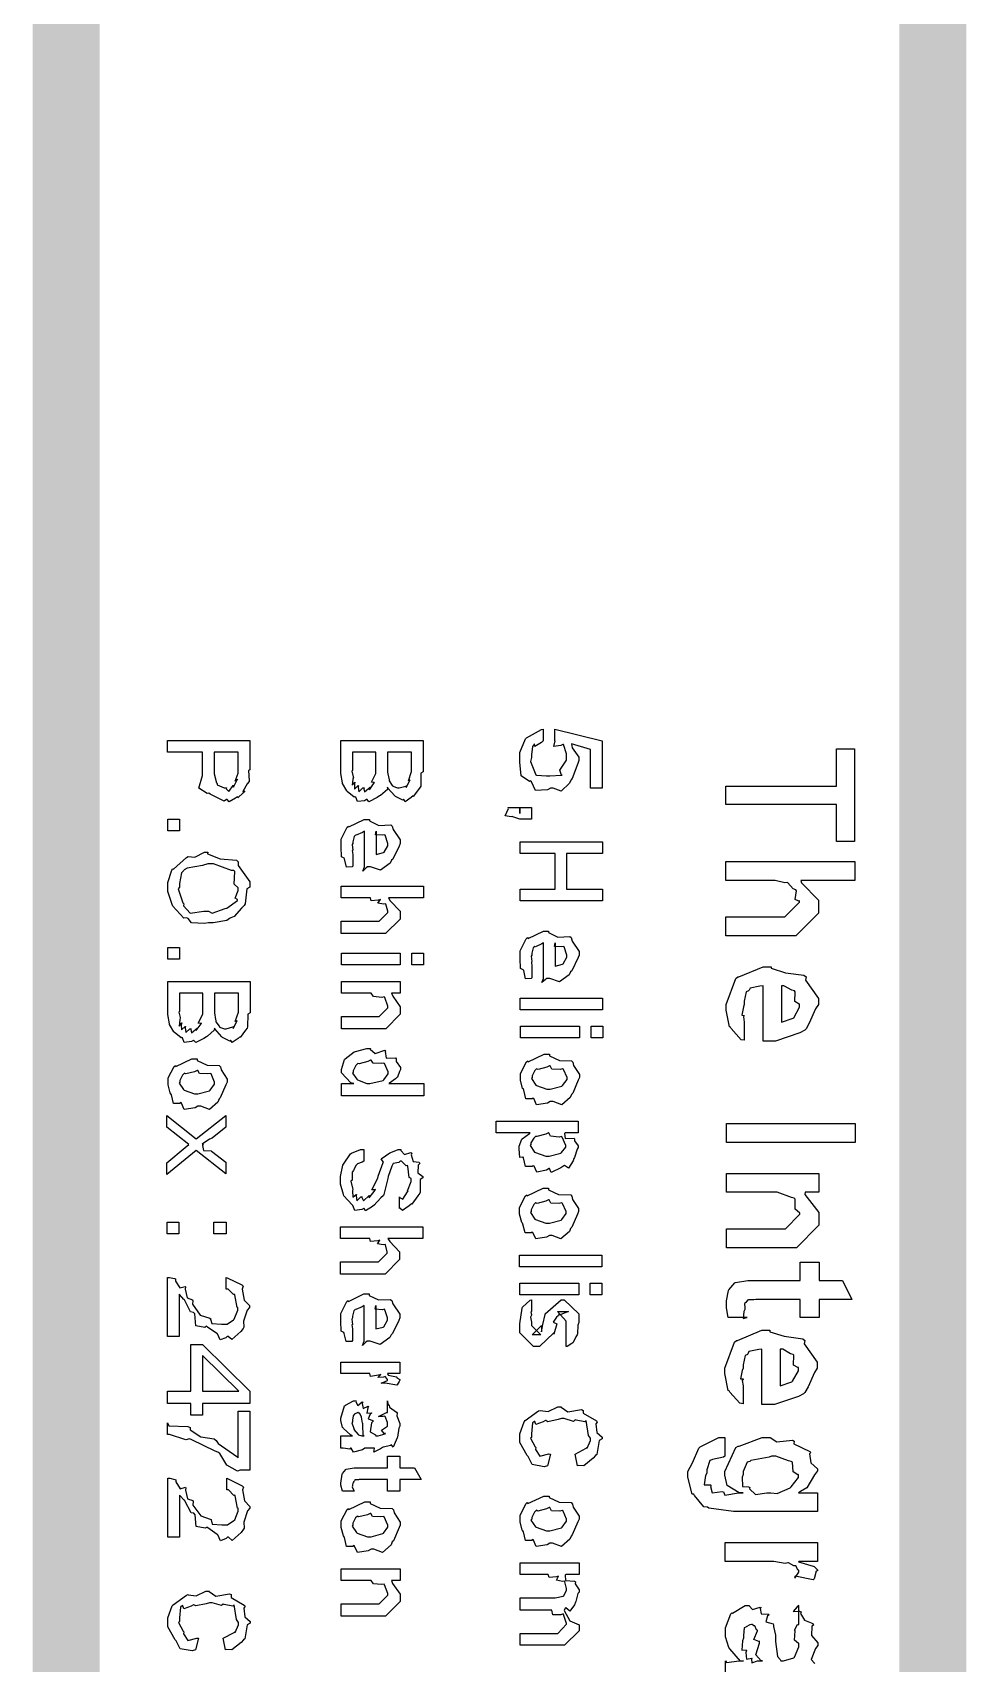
# Model space of a CAD drawing. Extents: x 0.1 to 11.6, y 0.3 to 16.3.
# Drawn here: x 1.585 to 1.8634, y 2.1317 to 2.6177 of the extents above; entities that cross this region are included whole.
import ezdxf

# ---------------------------------------------------------------- set-up
doc = ezdxf.new("R2010")
doc.units = 0
doc.layers.get('0').update_dxf_attribs({"linetype": 'CONTINUOUS'})

msp = doc.modelspace()

# ---------------------------------------------------------------- linework, layer by layer
at = {"color": 0, "const_width": 0.02}
for points in [[(1.595, 0.520019), (1.595, 4.17665)], [(1.85335, 0.501682), (1.85335, 4.17665)]]:
    msp.add_lwpolyline(points, dxfattribs=at)
at = {"color": 0}
for points in [[(1.62522, 2.40668), (1.64974, 2.40668), (1.64974, 2.398), (1.64931, 2.39779), (1.64953, 2.39475), (1.64953, 2.39453), (1.64899, 2.39383), (1.64762, 2.3915), (1.64822, 2.39171), (1.64822, 2.39171), (1.64774, 2.39117), (1.64615, 2.3896), (1.64606, 2.38997), (1.64606, 2.38997), (1.64551, 2.38949), (1.64356, 2.3884), (1.64296, 2.38911), (1.64279, 2.38911), (1.64214, 2.38867), (1.63792, 2.39074), (1.63758, 2.39106), (1.63699, 2.3909), (1.63454, 2.39253), (1.63564, 2.39632), (1.63564, 2.39757), (1.63564, 2.40321), (1.62522, 2.40321), (1.62522, 2.40668)], [(1.67692, 2.40668), (1.70144, 2.40668), (1.70144, 2.39735), (1.70074, 2.39697), (1.70068, 2.39312), (1.70057, 2.39279), (1.70003, 2.39214), (1.69846, 2.39003), (1.6984, 2.39019), (1.6984, 2.39019), (1.69786, 2.38971), (1.69607, 2.38846), (1.69569, 2.38911), (1.69558, 2.38911), (1.69536, 2.38894), (1.69319, 2.39003), (1.69299, 2.39019), (1.69299, 2.39019), (1.69092, 2.39253), (1.69081, 2.39279), (1.69075, 2.39214), (1.68869, 2.39035), (1.68842, 2.39019), (1.68767, 2.38971), (1.68522, 2.38846), (1.68468, 2.38911), (1.68451, 2.38911), (1.68392, 2.38878), (1.68181, 2.38851), (1.68132, 2.38986), (1.68104, 2.38997), (1.68088, 2.38986), (1.67876, 2.39156), (1.67865, 2.39171), (1.67865, 2.39171), (1.6774, 2.39387), (1.67736, 2.3941), (1.67736, 2.3941), (1.67692, 2.39686), (1.67692, 2.39779), (1.67692, 2.40668)], [(1.73719, 2.4101), (1.73719, 2.40662), (1.73671, 2.40614), (1.73475, 2.40494), (1.7346, 2.40576), (1.7346, 2.40576), (1.73406, 2.40494), (1.73372, 2.4025), (1.73372, 2.40164), (1.73346, 2.4005), (1.73497, 2.39649), (1.73525, 2.39643), (1.73525, 2.39643), (1.73817, 2.39621), (1.73915, 2.39621), (1.73915, 2.39621), (1.74263, 2.39643), (1.74283, 2.39643), (1.74268, 2.39643), (1.74219, 2.39789), (1.74414, 2.40088), (1.74414, 2.40186), (1.74414, 2.40278), (1.74322, 2.40549), (1.74306, 2.40554), (1.74246, 2.40522), (1.7404, 2.40489), (1.74072, 2.40662), (1.74067, 2.40662), (1.74067, 2.4101), (1.75478, 2.40662), (1.75478, 2.39253), (1.75131, 2.39253), (1.75131, 2.40403), (1.74567, 2.40576), (1.74588, 2.40457), (1.74783, 2.40175), (1.74783, 2.40076), (1.7475, 2.39985), (1.74582, 2.39535), (1.74544, 2.3949), (1.74507, 2.39399), (1.74251, 2.3916), (1.74013, 2.39253), (1.73936, 2.39253), (1.7385, 2.39199), (1.73492, 2.39182), (1.73372, 2.39436), (1.73329, 2.39469), (1.73307, 2.39453), (1.73063, 2.39621), (1.73025, 2.40028), (1.73025, 2.40164), (1.73025, 2.4031), (1.73188, 2.40717), (1.73221, 2.4075), (1.73221, 2.4075), (1.73665, 2.41004), (1.73719, 2.4101)], [(1.63911, 2.40321), (1.63911, 2.39779), (1.63911, 2.39681), (1.63981, 2.3941), (1.63997, 2.39387), (1.63997, 2.3935), (1.64208, 2.39258), (1.64279, 2.39258), (1.64274, 2.39236), (1.6435, 2.39156), (1.64481, 2.39333), (1.64496, 2.39344), (1.64492, 2.39333), (1.64492, 2.39285), (1.646, 2.39503), (1.64606, 2.39518), (1.64594, 2.39503), (1.64535, 2.39458), (1.64626, 2.39703), (1.64626, 2.39779), (1.64626, 2.40321), (1.63911, 2.40321)], [(1.68039, 2.40321), (1.68039, 2.39779), (1.68018, 2.39757), (1.68056, 2.39594), (1.68061, 2.39583), (1.68044, 2.39524), (1.68024, 2.39339), (1.68104, 2.39432), (1.68104, 2.39432), (1.68093, 2.39383), (1.68099, 2.39225), (1.68207, 2.39329), (1.68212, 2.39324), (1.68201, 2.39285), (1.68229, 2.39144), (1.68343, 2.39258), (1.68386, 2.39258), (1.68375, 2.39236), (1.68397, 2.39139), (1.68565, 2.39279), (1.68582, 2.39279), (1.68565, 2.39264), (1.68539, 2.39204), (1.68685, 2.3941), (1.6869, 2.39432), (1.68679, 2.39421), (1.68599, 2.39426), (1.68733, 2.39692), (1.68733, 2.39779), (1.68733, 2.40321), (1.68039, 2.40321)], [(1.69081, 2.40321), (1.69081, 2.398), (1.69081, 2.39731), (1.69114, 2.39535), (1.69125, 2.39518), (1.69125, 2.39469), (1.69217, 2.39333), (1.69233, 2.39324), (1.69233, 2.39307), (1.69379, 2.39258), (1.69428, 2.39258), (1.69428, 2.39258), (1.69629, 2.39312), (1.69646, 2.39324), (1.6964, 2.39312), (1.6964, 2.39268), (1.69749, 2.39481), (1.69754, 2.39497), (1.69749, 2.39492), (1.697, 2.39475), (1.69797, 2.39751), (1.69797, 2.39844), (1.69797, 2.40321), (1.69081, 2.40321)], [(1.79161, 2.39312), (1.8246, 2.39312), (1.8246, 2.40419), (1.83003, 2.40419), (1.83003, 2.37663), (1.8246, 2.37663), (1.8246, 2.38769), (1.79161, 2.38769), (1.79161, 2.39312)], [(1.73025, 2.38672), (1.73372, 2.38672), (1.73372, 2.38325), (1.73025, 2.38325), (1.73025, 2.38325), (1.72819, 2.384), (1.72808, 2.38411), (1.72765, 2.38394), (1.72586, 2.38428), (1.72683, 2.38644), (1.72678, 2.38672), (1.73025, 2.38672), (1.73025, 2.38639), (1.73025, 2.38569), (1.73025, 2.38542), (1.73025, 2.38531), (1.73025, 2.38499), (1.73025, 2.38499), (1.73025, 2.38672)], [(1.62528, 2.38325), (1.62875, 2.38325), (1.62875, 2.37978), (1.62528, 2.37978), (1.62528, 2.38325)], [(1.68044, 2.37278), (1.68044, 2.36931), (1.68024, 2.36903), (1.67854, 2.36897), (1.678, 2.37142), (1.67785, 2.37169), (1.67785, 2.37169), (1.67708, 2.37207), (1.67697, 2.37506), (1.67697, 2.37603), (1.67697, 2.37733), (1.67876, 2.38092), (1.67914, 2.38124), (1.67931, 2.38097), (1.68386, 2.38319), (1.68544, 2.38319), (1.68544, 2.38276), (1.68821, 2.3814), (1.69174, 2.38157), (1.69217, 2.38124), (1.69243, 2.38021), (1.69456, 2.37711), (1.69456, 2.37603), (1.69422, 2.37526), (1.69239, 2.37136), (1.69194, 2.37104), (1.69157, 2.37017), (1.68869, 2.36811), (1.68576, 2.36908), (1.68479, 2.36908), (1.68446, 2.36876), (1.68343, 2.36783), (1.68392, 2.36908), (1.68392, 2.36908), (1.68392, 2.37972), (1.68338, 2.37933), (1.68147, 2.37853), (1.68132, 2.37864), (1.68132, 2.37864), (1.68088, 2.37815), (1.68044, 2.37657), (1.68044, 2.37603), (1.68024, 2.37571), (1.68044, 2.37407), (1.68044, 2.37407), (1.68028, 2.37397), (1.68044, 2.37278), (1.68044, 2.37278)], [(1.68739, 2.37972), (1.68739, 2.37278), (1.68739, 2.37278), (1.68961, 2.37332), (1.68978, 2.37343), (1.68978, 2.37343), (1.69086, 2.37537), (1.69086, 2.37603), (1.69086, 2.37603), (1.6901, 2.37847), (1.69, 2.37864), (1.68935, 2.37847), (1.68722, 2.37864), (1.68739, 2.37972), (1.68739, 2.37972)], [(1.73031, 2.37651), (1.75483, 2.37651), (1.75483, 2.37304), (1.74419, 2.37304), (1.74419, 2.36242), (1.75483, 2.36242), (1.75483, 2.35894), (1.73031, 2.35894), (1.73031, 2.36242), (1.74072, 2.36242), (1.74072, 2.37304), (1.73031, 2.37304), (1.73031, 2.37651)], [(1.63721, 2.37343), (1.63715, 2.37299), (1.6409, 2.37147), (1.64578, 2.3711), (1.64632, 2.37061), (1.64626, 2.36946), (1.64979, 2.36464), (1.64979, 2.36301), (1.64888, 2.36253), (1.64833, 2.35801), (1.64806, 2.35758), (1.64729, 2.35676), (1.64507, 2.35428), (1.64404, 2.35385), (1.64372, 2.35368), (1.64285, 2.35308), (1.63878, 2.35238), (1.63743, 2.35238), (1.63618, 2.35221), (1.63237, 2.35238), (1.63135, 2.35368), (1.63092, 2.35389), (1.63004, 2.35379), (1.62679, 2.35736), (1.62657, 2.35781), (1.62657, 2.35781), (1.62528, 2.36171), (1.62528, 2.36301), (1.62528, 2.36436), (1.62651, 2.36806), (1.62679, 2.36843), (1.62696, 2.36837), (1.63086, 2.3719), (1.63135, 2.37213), (1.63135, 2.37213), (1.6334, 2.37196), (1.63624, 2.37343), (1.63721, 2.37343)], [(1.63721, 2.36996), (1.63569, 2.36951), (1.63108, 2.36865), (1.63021, 2.36822), (1.63004, 2.368), (1.62939, 2.36724), (1.62875, 2.3641), (1.62875, 2.36301), (1.62842, 2.36251), (1.62983, 2.35835), (1.63004, 2.35801), (1.62993, 2.35742), (1.632, 2.35531), (1.63607, 2.35585), (1.63743, 2.35585), (1.63743, 2.35585), (1.63851, 2.35525), (1.64236, 2.35661), (1.64285, 2.35672), (1.64285, 2.35672), (1.64606, 2.35906), (1.64611, 2.35932), (1.64606, 2.35932), (1.6454, 2.35969), (1.64632, 2.36203), (1.64632, 2.36279), (1.64632, 2.36279), (1.64507, 2.36393), (1.64524, 2.36768), (1.64501, 2.368), (1.64432, 2.36794), (1.63894, 2.36996), (1.63721, 2.36996)], [(1.79167, 2.37067), (1.83008, 2.37067), (1.83008, 2.36501), (1.81401, 2.36501), (1.81418, 2.36431), (1.81922, 2.35915), (1.81922, 2.35742), (1.81922, 2.35525), (1.8125, 2.34853), (1.8086, 2.34853), (1.79167, 2.34853), (1.79167, 2.35417), (1.80751, 2.35417), (1.80925, 2.35417), (1.81358, 2.35851), (1.81358, 2.35894), (1.81342, 2.35883), (1.81228, 2.35932), (1.81267, 2.36197), (1.8125, 2.36219), (1.81174, 2.36247), (1.81017, 2.36426), (1.8099, 2.36436), (1.80925, 2.36431), (1.80632, 2.36501), (1.80533, 2.36501), (1.79167, 2.36501), (1.79167, 2.37067)], [(1.67697, 2.36328), (1.7015, 2.36328), (1.7015, 2.35981), (1.69108, 2.35981), (1.69162, 2.35894), (1.69456, 2.35585), (1.69456, 2.35482), (1.69456, 2.35351), (1.69021, 2.34918), (1.68782, 2.34918), (1.67697, 2.34918), (1.67697, 2.35286), (1.68718, 2.35286), (1.68826, 2.35286), (1.69086, 2.35547), (1.69086, 2.3559), (1.69086, 2.3559), (1.69032, 2.35792), (1.69021, 2.35807), (1.68967, 2.35796), (1.68793, 2.35824), (1.68869, 2.35938), (1.68869, 2.35938), (1.68804, 2.35915), (1.68588, 2.35894), (1.68571, 2.35981), (1.68565, 2.35981), (1.67697, 2.35981), (1.67697, 2.36328)], [(1.73383, 2.33951), (1.73383, 2.33604), (1.73361, 2.33578), (1.73193, 2.33572), (1.73139, 2.33817), (1.73122, 2.33843), (1.73122, 2.33843), (1.73047, 2.33882), (1.73036, 2.34179), (1.73036, 2.34278), (1.73036, 2.34407), (1.73215, 2.34765), (1.73253, 2.34799), (1.73269, 2.34771), (1.73725, 2.34993), (1.73882, 2.34993), (1.73882, 2.3495), (1.7416, 2.34814), (1.74511, 2.34831), (1.74556, 2.34799), (1.74582, 2.34694), (1.74794, 2.34386), (1.74794, 2.34278), (1.74761, 2.34201), (1.74576, 2.33811), (1.74533, 2.33778), (1.74496, 2.33692), (1.74208, 2.33485), (1.73915, 2.33583), (1.73817, 2.33583), (1.73785, 2.3355), (1.73682, 2.33458), (1.73731, 2.33583), (1.73731, 2.33583), (1.73731, 2.34646), (1.73676, 2.34608), (1.73486, 2.34526), (1.73469, 2.34538), (1.73469, 2.34538), (1.73426, 2.34489), (1.73383, 2.34332), (1.73383, 2.34278), (1.73361, 2.34244), (1.73383, 2.34082), (1.73383, 2.34082), (1.73367, 2.34071), (1.73383, 2.33951), (1.73383, 2.33951)], [(1.62532, 2.34506), (1.62879, 2.34506), (1.62879, 2.34158), (1.62532, 2.34158), (1.62532, 2.34506)], [(1.67703, 2.34332), (1.69461, 2.34332), (1.69461, 2.33985), (1.67703, 2.33985), (1.67703, 2.34332)], [(1.69808, 2.34332), (1.70156, 2.34332), (1.70156, 2.33985), (1.69808, 2.33985), (1.69808, 2.34332)], [(1.74078, 2.34646), (1.74078, 2.33951), (1.74078, 2.33951), (1.743, 2.34006), (1.74317, 2.34017), (1.74317, 2.34017), (1.74425, 2.34212), (1.74425, 2.34278), (1.74425, 2.34278), (1.74349, 2.34521), (1.74338, 2.34538), (1.74274, 2.34522), (1.74061, 2.34538), (1.74078, 2.34646), (1.74078, 2.34646)], [(1.79715, 2.32281), (1.79715, 2.31739), (1.79622, 2.31754), (1.79324, 2.32086), (1.79303, 2.32129), (1.79269, 2.3214), (1.79172, 2.32639), (1.79172, 2.32801), (1.79172, 2.32801), (1.7946, 2.33578), (1.79519, 2.33626), (1.79551, 2.33632), (1.80274, 2.33931), (1.80518, 2.33931), (1.80518, 2.33886), (1.8094, 2.33751), (1.81494, 2.33681), (1.8156, 2.33626), (1.81538, 2.33529), (1.81928, 2.32986), (1.81928, 2.32801), (1.81842, 2.32676), (1.81651, 2.32249), (1.8156, 2.32081), (1.81515, 2.32042), (1.81369, 2.31961), (1.80647, 2.31717), (1.8041, 2.31717), (1.80376, 2.31717), (1.803, 2.31717), (1.80279, 2.31717), (1.80279, 2.33365), (1.80181, 2.33356), (1.79889, 2.33296), (1.79856, 2.33231), (1.79844, 2.33214), (1.79775, 2.33182), (1.79715, 2.329), (1.79715, 2.32801), (1.79688, 2.32731), (1.79644, 2.32488), (1.79715, 2.32482), (1.79715, 2.32476), (1.79693, 2.32439), (1.79715, 2.32281), (1.79715, 2.32281)], [(1.62532, 2.3349), (1.64985, 2.3349), (1.64985, 2.32557), (1.64914, 2.32519), (1.64908, 2.32135), (1.64899, 2.32101), (1.64843, 2.32036), (1.64686, 2.31825), (1.64681, 2.31842), (1.64681, 2.31842), (1.64626, 2.31793), (1.64447, 2.31668), (1.6441, 2.31733), (1.64399, 2.31733), (1.64378, 2.31717), (1.6416, 2.31825), (1.64139, 2.31842), (1.64139, 2.31842), (1.63932, 2.32075), (1.63921, 2.32101), (1.63917, 2.32036), (1.6371, 2.31858), (1.63683, 2.31842), (1.63607, 2.31793), (1.63363, 2.31668), (1.63308, 2.31733), (1.63292, 2.31733), (1.63232, 2.317), (1.63021, 2.31674), (1.62972, 2.31808), (1.62944, 2.31819), (1.62929, 2.31808), (1.62717, 2.31976), (1.62706, 2.31993), (1.62706, 2.31993), (1.62582, 2.3221), (1.62576, 2.32232), (1.62576, 2.32232), (1.62532, 2.32508), (1.62532, 2.32601), (1.62532, 2.3349)], [(1.67703, 2.3349), (1.69461, 2.3349), (1.69461, 2.33143), (1.692, 2.33143), (1.69233, 2.33057), (1.69461, 2.32732), (1.69461, 2.32622), (1.69461, 2.32514), (1.69026, 2.32081), (1.68744, 2.32081), (1.67703, 2.32081), (1.67703, 2.32449), (1.68679, 2.32449), (1.68832, 2.32449), (1.69092, 2.3271), (1.69092, 2.32753), (1.69092, 2.32753), (1.69, 2.33014), (1.68983, 2.33035), (1.68907, 2.33018), (1.68662, 2.33046), (1.68593, 2.33143), (1.68571, 2.33143), (1.67703, 2.33143), (1.67703, 2.3349)], [(1.80821, 2.33365), (1.80821, 2.32281), (1.80821, 2.32281), (1.81168, 2.32394), (1.8119, 2.32411), (1.8119, 2.32411), (1.81364, 2.32721), (1.81364, 2.32824), (1.81353, 2.32818), (1.81222, 2.32894), (1.81233, 2.33186), (1.81213, 2.33214), (1.81131, 2.33231), (1.80897, 2.33365), (1.80821, 2.33365)], [(1.62879, 2.33143), (1.62879, 2.32601), (1.62858, 2.32579), (1.62896, 2.32417), (1.62901, 2.32406), (1.62885, 2.32346), (1.62864, 2.32161), (1.62944, 2.32254), (1.62944, 2.32254), (1.62933, 2.32204), (1.62939, 2.32047), (1.63049, 2.3215), (1.63053, 2.32146), (1.63043, 2.32107), (1.63069, 2.31967), (1.63183, 2.32081), (1.63226, 2.32081), (1.63217, 2.32058), (1.63237, 2.31961), (1.63406, 2.32101), (1.63422, 2.32101), (1.63406, 2.32086), (1.63379, 2.32026), (1.63525, 2.32232), (1.63531, 2.32254), (1.63519, 2.32243), (1.63439, 2.32249), (1.63574, 2.32514), (1.63574, 2.32601), (1.63574, 2.33143), (1.62879, 2.33143)], [(1.63921, 2.33143), (1.63921, 2.32622), (1.63921, 2.32553), (1.63954, 2.32357), (1.63965, 2.3234), (1.63965, 2.32292), (1.64057, 2.32156), (1.64074, 2.32146), (1.64074, 2.32129), (1.64219, 2.32081), (1.64268, 2.32081), (1.64268, 2.32081), (1.64469, 2.32135), (1.64486, 2.32146), (1.64481, 2.32135), (1.64481, 2.3209), (1.64589, 2.32303), (1.64594, 2.32319), (1.64589, 2.32314), (1.6454, 2.32297), (1.64638, 2.32574), (1.64638, 2.32665), (1.64638, 2.33143), (1.63921, 2.33143)], [(1.73036, 2.32997), (1.75489, 2.32997), (1.75489, 2.3265), (1.73036, 2.3265), (1.73036, 2.32997)], [(1.73042, 2.32161), (1.74799, 2.32161), (1.74799, 2.31814), (1.73042, 2.31814), (1.73042, 2.32161)], [(1.75146, 2.32161), (1.75493, 2.32161), (1.75493, 2.31814), (1.75146, 2.31814), (1.75146, 2.32161)], [(1.67708, 2.30453), (1.68078, 2.30453), (1.67985, 2.30474), (1.67708, 2.30767), (1.67708, 2.30865), (1.67708, 2.30865), (1.67796, 2.31168), (1.67817, 2.3119), (1.67817, 2.3119), (1.68088, 2.31396), (1.68121, 2.31407), (1.68121, 2.31407), (1.68463, 2.31494), (1.68576, 2.31494), (1.68565, 2.31472), (1.68707, 2.31347), (1.69, 2.3144), (1.69032, 2.31429), (1.69006, 2.31401), (1.69038, 2.31207), (1.69314, 2.31218), (1.69336, 2.3119), (1.69336, 2.31108), (1.69467, 2.30931), (1.69467, 2.30865), (1.69433, 2.30811), (1.69374, 2.30643), (1.69358, 2.30626), (1.69319, 2.30593), (1.6914, 2.30462), (1.69119, 2.30453), (1.70161, 2.30453), (1.70161, 2.30083), (1.67708, 2.30083), (1.67708, 2.30453)], [(1.63406, 2.31185), (1.63406, 2.31136), (1.63704, 2.31), (1.64063, 2.3099), (1.641, 2.30946), (1.64117, 2.30854), (1.64296, 2.30583), (1.64296, 2.3049), (1.64264, 2.30414), (1.64094, 2.30024), (1.64057, 2.29992), (1.64025, 2.29899), (1.63769, 2.29676), (1.6351, 2.29774), (1.63428, 2.29774), (1.63346, 2.29725), (1.63021, 2.29676), (1.62939, 2.29867), (1.62907, 2.29883), (1.62885, 2.29856), (1.62701, 2.29856), (1.62642, 2.30115), (1.62625, 2.30143), (1.62603, 2.30171), (1.62538, 2.30414), (1.62538, 2.3049), (1.62538, 2.30615), (1.62717, 2.30957), (1.62756, 2.3099), (1.62771, 2.30957), (1.63243, 2.31185), (1.63406, 2.31185)], [(1.68576, 2.31147), (1.68494, 2.31108), (1.68235, 2.31038), (1.68192, 2.31044), (1.68186, 2.31039), (1.68137, 2.3099), (1.68056, 2.30832), (1.68056, 2.30778), (1.68039, 2.30757), (1.68164, 2.30578), (1.68186, 2.30561), (1.68186, 2.30561), (1.68463, 2.30453), (1.68554, 2.30453), (1.68554, 2.30453), (1.68946, 2.30544), (1.68967, 2.30561), (1.68967, 2.30561), (1.69097, 2.3074), (1.69097, 2.308), (1.69097, 2.308), (1.68989, 2.31044), (1.68967, 2.3106), (1.68892, 2.31044), (1.68653, 2.31054), (1.68593, 2.31147), (1.68576, 2.31147)], [(1.7391, 2.31321), (1.7391, 2.31272), (1.74208, 2.31136), (1.74567, 2.31125), (1.74604, 2.31082), (1.74621, 2.3099), (1.74799, 2.30718), (1.74799, 2.30626), (1.74767, 2.3055), (1.74599, 2.3016), (1.74561, 2.30126), (1.74528, 2.30035), (1.74274, 2.29812), (1.74013, 2.2991), (1.73931, 2.2991), (1.7385, 2.29861), (1.73525, 2.29812), (1.73443, 2.30003), (1.7341, 2.30018), (1.73389, 2.29992), (1.73204, 2.29992), (1.73144, 2.30251), (1.73128, 2.30279), (1.73107, 2.30306), (1.73042, 2.3055), (1.73042, 2.30626), (1.73042, 2.30751), (1.73221, 2.31093), (1.73258, 2.31125), (1.73275, 2.31093), (1.73747, 2.31321), (1.7391, 2.31321)], [(1.7391, 2.30974), (1.73828, 2.30936), (1.73568, 2.30871), (1.73525, 2.30892), (1.73519, 2.30886), (1.73469, 2.30838), (1.73389, 2.30681), (1.73389, 2.30626), (1.73367, 2.30599), (1.73497, 2.30404), (1.73519, 2.30387), (1.73519, 2.30387), (1.73828, 2.30279), (1.73931, 2.30279), (1.73931, 2.30279), (1.74278, 2.30371), (1.743, 2.30387), (1.743, 2.30387), (1.74431, 2.30567), (1.74431, 2.30626), (1.74431, 2.30626), (1.74322, 2.30871), (1.743, 2.30886), (1.74224, 2.30871), (1.73975, 2.30881), (1.73926, 2.30974), (1.7391, 2.30974)], [(1.63406, 2.30838), (1.63325, 2.308), (1.63064, 2.30735), (1.63021, 2.30756), (1.63015, 2.30751), (1.62967, 2.30701), (1.62885, 2.30544), (1.62885, 2.3049), (1.62864, 2.30462), (1.62993, 2.30268), (1.63015, 2.30251), (1.63015, 2.30251), (1.63325, 2.30143), (1.63428, 2.30143), (1.63428, 2.30143), (1.63775, 2.30235), (1.63797, 2.30251), (1.63797, 2.30251), (1.63926, 2.30431), (1.63926, 2.3049), (1.63926, 2.3049), (1.63818, 2.30735), (1.63797, 2.30751), (1.63721, 2.30735), (1.63471, 2.30746), (1.63422, 2.30838), (1.63406, 2.30838)], [(1.62506, 2.29497), (1.63374, 2.28803), (1.64264, 2.29497), (1.64264, 2.2915), (1.63851, 2.28825), (1.63775, 2.28788), (1.63558, 2.28646), (1.6359, 2.28629), (1.6359, 2.28629), (1.63569, 2.28608), (1.63596, 2.2845), (1.63818, 2.28446), (1.63829, 2.28435), (1.64264, 2.28108), (1.64264, 2.27761), (1.63374, 2.28456), (1.62506, 2.2774), (1.62506, 2.28088), (1.63049, 2.28543), (1.63157, 2.28629), (1.62506, 2.2915), (1.62506, 2.29497)], [(1.72314, 2.29324), (1.74767, 2.29324), (1.74767, 2.28976), (1.74376, 2.28976), (1.74354, 2.28961), (1.74371, 2.28808), (1.74642, 2.28819), (1.74658, 2.28803), (1.74653, 2.28743), (1.74767, 2.28597), (1.74767, 2.28543), (1.74735, 2.28494), (1.74658, 2.28244), (1.74636, 2.28217), (1.74615, 2.28142), (1.74474, 2.27924), (1.74354, 2.28011), (1.74333, 2.28), (1.74246, 2.2794), (1.73958, 2.278), (1.7391, 2.27914), (1.73899, 2.27914), (1.73822, 2.27864), (1.73535, 2.2781), (1.73454, 2.27989), (1.73421, 2.28), (1.73394, 2.27974), (1.73193, 2.27974), (1.73133, 2.28233), (1.73118, 2.28261), (1.73112, 2.28256), (1.73019, 2.2825), (1.73008, 2.28504), (1.73008, 2.28586), (1.73008, 2.28586), (1.73079, 2.28788), (1.73096, 2.28803), (1.73096, 2.28803), (1.73307, 2.28965), (1.73335, 2.28976), (1.72314, 2.28976), (1.72314, 2.29324)], [(1.73876, 2.28976), (1.73796, 2.28939), (1.73535, 2.28868), (1.73492, 2.28874), (1.73486, 2.28868), (1.73438, 2.28825), (1.73356, 2.28678), (1.73356, 2.28629), (1.73335, 2.28603), (1.73465, 2.28407), (1.73486, 2.2839), (1.73486, 2.2839), (1.73796, 2.28282), (1.73899, 2.28282), (1.73899, 2.28282), (1.74246, 2.28375), (1.74268, 2.2839), (1.74268, 2.2839), (1.74397, 2.28554), (1.74397, 2.28608), (1.74397, 2.28608), (1.74289, 2.28851), (1.74268, 2.28868), (1.74192, 2.28851), (1.73942, 2.28879), (1.73893, 2.28976), (1.73876, 2.28976)], [(1.79183, 2.29254), (1.83024, 2.29254), (1.83024, 2.28689), (1.79183, 2.28689), (1.79183, 2.29254)], [(1.68371, 2.28483), (1.68371, 2.28136), (1.68326, 2.28108), (1.68186, 2.2806), (1.68175, 2.28049), (1.68137, 2.28011), (1.68072, 2.27875), (1.68067, 2.27854), (1.68028, 2.27806), (1.68024, 2.27632), (1.68024, 2.27572), (1.6799, 2.27539), (1.68039, 2.27333), (1.68044, 2.27311), (1.68033, 2.27251), (1.68044, 2.27061), (1.68147, 2.27143), (1.68153, 2.27138), (1.68143, 2.271), (1.68164, 2.26958), (1.68283, 2.27072), (1.68326, 2.27072), (1.68317, 2.27051), (1.6836, 2.26958), (1.68528, 2.27111), (1.68544, 2.27115), (1.68533, 2.27106), (1.68533, 2.2704), (1.68707, 2.27268), (1.68718, 2.2729), (1.68701, 2.27279), (1.68614, 2.27279), (1.68793, 2.27632), (1.68804, 2.27681), (1.68799, 2.27686), (1.68946, 2.28093), (1.68956, 2.28114), (1.68946, 2.28114), (1.68892, 2.28201), (1.69151, 2.28386), (1.69174, 2.28396), (1.69174, 2.28396), (1.69401, 2.28483), (1.69476, 2.28483), (1.69472, 2.2845), (1.6959, 2.28331), (1.69775, 2.28396), (1.69803, 2.28375), (1.69781, 2.28326), (1.6984, 2.28131), (1.70025, 2.28103), (1.70042, 2.28071), (1.69997, 2.28022), (1.69982, 2.27789), (1.70128, 2.27675), (1.70128, 2.27636), (1.70057, 2.27593), (1.70051, 2.27214), (1.70042, 2.27181), (1.69982, 2.27106), (1.69808, 2.26856), (1.69781, 2.26861), (1.69781, 2.26856), (1.69726, 2.26801), (1.69526, 2.26671), (1.6945, 2.26731), (1.69433, 2.26725), (1.69433, 2.27072), (1.69433, 2.27057), (1.69536, 2.27003), (1.69678, 2.27225), (1.69694, 2.27246), (1.69694, 2.27246), (1.69678, 2.27257), (1.69781, 2.27528), (1.69781, 2.27615), (1.69721, 2.27647), (1.69689, 2.27983), (1.69672, 2.28006), (1.69635, 2.27994), (1.69499, 2.28136), (1.69456, 2.28136), (1.69417, 2.28097), (1.69249, 2.28065), (1.69239, 2.28049), (1.69211, 2.27983), (1.69097, 2.27675), (1.69086, 2.27615), (1.69069, 2.27539), (1.68967, 2.27138), (1.68956, 2.27115), (1.68881, 2.27046), (1.68674, 2.26818), (1.68696, 2.26833), (1.68696, 2.26833), (1.68631, 2.26785), (1.68419, 2.2666), (1.68381, 2.26725), (1.68371, 2.26725), (1.68317, 2.26693), (1.68104, 2.26671), (1.6805, 2.26818), (1.68024, 2.26833), (1.68024, 2.26833), (1.67779, 2.27106), (1.67763, 2.27138), (1.67763, 2.27138), (1.67676, 2.27447), (1.67676, 2.2755), (1.67676, 2.27675), (1.67746, 2.28017), (1.67763, 2.28049), (1.67763, 2.28049), (1.67974, 2.28353), (1.68001, 2.28375), (1.68001, 2.28375), (1.68278, 2.28483), (1.68371, 2.28483)], [(1.79183, 2.27772), (1.81939, 2.27772), (1.81939, 2.27208), (1.81526, 2.27208), (1.81515, 2.27143), (1.81939, 2.26606), (1.81939, 2.26426), (1.81939, 2.26232), (1.81267, 2.25558), (1.80832, 2.25558), (1.79183, 2.25558), (1.79183, 2.26124), (1.80701, 2.26124), (1.8094, 2.26122), (1.81375, 2.26557), (1.81375, 2.266), (1.81358, 2.26594), (1.81228, 2.26708), (1.81228, 2.27007), (1.81201, 2.27035), (1.81119, 2.27056), (1.80692, 2.27208), (1.8055, 2.27208), (1.79183, 2.27208), (1.79183, 2.27772)], [(1.73882, 2.27328), (1.73882, 2.27279), (1.74181, 2.27143), (1.74539, 2.27132), (1.74576, 2.27089), (1.74593, 2.26997), (1.74772, 2.26725), (1.74772, 2.26633), (1.7474, 2.26557), (1.74571, 2.26167), (1.74533, 2.26133), (1.74501, 2.26042), (1.74246, 2.25819), (1.73986, 2.25917), (1.73904, 2.25917), (1.73822, 2.25868), (1.73497, 2.25819), (1.73415, 2.2601), (1.73383, 2.26025), (1.73361, 2.25999), (1.73178, 2.25999), (1.73118, 2.26258), (1.73101, 2.26286), (1.73079, 2.26313), (1.73014, 2.26557), (1.73014, 2.26633), (1.73014, 2.26758), (1.73193, 2.271), (1.73232, 2.27132), (1.73247, 2.271), (1.73719, 2.27328), (1.73882, 2.27328)], [(1.73882, 2.26981), (1.73801, 2.26942), (1.7354, 2.26878), (1.73497, 2.26899), (1.73492, 2.26893), (1.73443, 2.26844), (1.73361, 2.26687), (1.73361, 2.26633), (1.7334, 2.26606), (1.73469, 2.26411), (1.73492, 2.26394), (1.73492, 2.26394), (1.73801, 2.26286), (1.73904, 2.26286), (1.73904, 2.26286), (1.74251, 2.26378), (1.74274, 2.26394), (1.74274, 2.26394), (1.74403, 2.26574), (1.74403, 2.26633), (1.74403, 2.26633), (1.74294, 2.26878), (1.74274, 2.26893), (1.74197, 2.26878), (1.73947, 2.26887), (1.73899, 2.26981), (1.73882, 2.26981)], [(1.62511, 2.26318), (1.62858, 2.26318), (1.62858, 2.25971), (1.62511, 2.25971), (1.62511, 2.26318)], [(1.639, 2.26318), (1.64268, 2.26318), (1.64268, 2.25971), (1.639, 2.25971), (1.639, 2.26318)], [(1.67681, 2.26178), (1.70133, 2.26178), (1.70133, 2.25831), (1.69092, 2.25831), (1.69146, 2.25743), (1.69439, 2.25435), (1.69439, 2.25331), (1.69439, 2.25201), (1.69006, 2.24767), (1.68767, 2.24767), (1.67681, 2.24767), (1.67681, 2.25136), (1.68701, 2.25136), (1.6881, 2.25136), (1.69069, 2.25396), (1.69069, 2.25439), (1.69069, 2.25439), (1.69015, 2.2564), (1.69006, 2.25657), (1.68951, 2.25646), (1.68778, 2.25672), (1.68853, 2.25786), (1.68853, 2.25786), (1.68788, 2.25765), (1.68571, 2.25743), (1.68554, 2.25831), (1.68549, 2.25831), (1.67681, 2.25831), (1.67681, 2.26178)], [(1.73014, 2.25336), (1.75467, 2.25336), (1.75467, 2.24989), (1.73014, 2.24989), (1.73014, 2.25336)], [(1.79796, 2.23475), (1.79232, 2.23475), (1.79232, 2.23475), (1.79189, 2.23768), (1.79189, 2.23867), (1.79189, 2.23975), (1.79243, 2.24279), (1.79254, 2.243), (1.79254, 2.243), (1.79428, 2.24506), (1.79449, 2.24517), (1.79449, 2.24517), (1.79824, 2.24582), (1.79949, 2.24582), (1.81381, 2.24582), (1.81381, 2.25125), (1.81944, 2.25125), (1.81944, 2.24582), (1.82639, 2.24582), (1.82921, 2.24018), (1.81944, 2.24018), (1.81944, 2.23475), (1.81381, 2.23475), (1.81381, 2.24018), (1.80057, 2.24018), (1.80003, 2.24007), (1.79844, 2.24001), (1.79839, 2.23996), (1.79812, 2.2399), (1.79758, 2.23921), (1.79753, 2.2391), (1.79725, 2.23899), (1.79731, 2.23762), (1.79731, 2.23714), (1.79704, 2.23654), (1.79676, 2.23443), (1.7979, 2.23481), (1.79796, 2.23475)], [(1.62864, 2.22911), (1.62517, 2.22911), (1.62517, 2.24669), (1.62576, 2.24669), (1.62733, 2.24636), (1.62756, 2.24625), (1.62756, 2.2456), (1.62885, 2.2436), (1.63043, 2.24403), (1.63058, 2.24388), (1.63043, 2.24317), (1.63108, 2.24061), (1.63265, 2.24007), (1.63276, 2.23975), (1.63271, 2.23872), (1.63499, 2.23551), (1.63786, 2.23454), (1.63818, 2.23432), (1.63807, 2.23432), (1.6384, 2.23301), (1.64133, 2.23281), (1.64231, 2.23281), (1.64301, 2.23281), (1.64492, 2.2341), (1.64512, 2.23432), (1.64512, 2.23432), (1.64621, 2.23693), (1.64621, 2.23779), (1.64594, 2.23779), (1.64529, 2.24149), (1.64512, 2.24169), (1.64492, 2.2416), (1.64328, 2.24322), (1.64274, 2.24322), (1.64274, 2.24669), (1.64296, 2.24664), (1.6474, 2.24447), (1.64774, 2.24408), (1.64746, 2.24322), (1.64806, 2.23996), (1.64968, 2.23833), (1.64968, 2.23779), (1.64899, 2.23699), (1.64785, 2.23367), (1.648, 2.23188), (1.64774, 2.2315), (1.64703, 2.23058), (1.64442, 2.22819), (1.64328, 2.22911), (1.64296, 2.22911), (1.64264, 2.22874), (1.6409, 2.22808), (1.64014, 2.22987), (1.63992, 2.22999), (1.63992, 2.22999), (1.63715, 2.23193), (1.63688, 2.23215), (1.63633, 2.23182), (1.63363, 2.23232), (1.63336, 2.23583), (1.63297, 2.23628), (1.63211, 2.23643), (1.63026, 2.24001), (1.63015, 2.24018), (1.6301, 2.24018), (1.62875, 2.2416), (1.62864, 2.24169), (1.62864, 2.22911)], [(1.68033, 2.23139), (1.68033, 2.22792), (1.68013, 2.22765), (1.67844, 2.2276), (1.6779, 2.23004), (1.67774, 2.23031), (1.67774, 2.23031), (1.67697, 2.23068), (1.67686, 2.23367), (1.67686, 2.23465), (1.67686, 2.23594), (1.67865, 2.23953), (1.67904, 2.23986), (1.67919, 2.23958), (1.68375, 2.24181), (1.68533, 2.24181), (1.68533, 2.24137), (1.6881, 2.24001), (1.69162, 2.24018), (1.69206, 2.23986), (1.69233, 2.23882), (1.69444, 2.23574), (1.69444, 2.23465), (1.69412, 2.23389), (1.69228, 2.22999), (1.69185, 2.22965), (1.69146, 2.22879), (1.68858, 2.22672), (1.68565, 2.22771), (1.68468, 2.22771), (1.68435, 2.22738), (1.68332, 2.22646), (1.68381, 2.22771), (1.68381, 2.22771), (1.68381, 2.23833), (1.68326, 2.23796), (1.68137, 2.23714), (1.68121, 2.23725), (1.68121, 2.23725), (1.68078, 2.23676), (1.68033, 2.23519), (1.68033, 2.23465), (1.68013, 2.23432), (1.68033, 2.23269), (1.68033, 2.23269), (1.68018, 2.23258), (1.68033, 2.23139), (1.68033, 2.23139)], [(1.73019, 2.24496), (1.74778, 2.24496), (1.74778, 2.24149), (1.73019, 2.24149), (1.73019, 2.24496)], [(1.75125, 2.24496), (1.75472, 2.24496), (1.75472, 2.24149), (1.75125, 2.24149), (1.75125, 2.24496)], [(1.68728, 2.23833), (1.68728, 2.23139), (1.68728, 2.23139), (1.68951, 2.23193), (1.68967, 2.23204), (1.68967, 2.23204), (1.69075, 2.234), (1.69075, 2.23465), (1.69075, 2.23465), (1.69, 2.23708), (1.68989, 2.23725), (1.68924, 2.23708), (1.68713, 2.23725), (1.68728, 2.23833), (1.68728, 2.23833)], [(1.73367, 2.24001), (1.73367, 2.23654), (1.73356, 2.23633), (1.73367, 2.23568), (1.73367, 2.23546), (1.73346, 2.23492), (1.73367, 2.2334), (1.73367, 2.23286), (1.73367, 2.23242), (1.73649, 2.2296), (1.7354, 2.2296), (1.73389, 2.2296), (1.73671, 2.23242), (1.73671, 2.23047), (1.73714, 2.23264), (1.73779, 2.23568), (1.73779, 2.23589), (1.74257, 2.24001), (1.74343, 2.24001), (1.74778, 2.23589), (1.74778, 2.23329), (1.7475, 2.23247), (1.7474, 2.22987), (1.74735, 2.2296), (1.74696, 2.22906), (1.74615, 2.22732), (1.74604, 2.22721), (1.74576, 2.227), (1.74431, 2.22618), (1.74408, 2.22613), (1.74408, 2.2296), (1.74408, 2.2296), (1.74408, 2.23042), (1.74408, 2.23068), (1.74408, 2.23068), (1.74408, 2.23247), (1.74408, 2.23307), (1.74408, 2.23372), (1.74149, 2.23654), (1.74278, 2.23654), (1.74474, 2.23654), (1.74192, 2.23546), (1.74192, 2.23589), (1.74169, 2.23525), (1.74121, 2.23486), (1.74013, 2.23335), (1.74126, 2.23292), (1.74126, 2.23286), (1.7404, 2.22982), (1.7404, 2.23025), (1.73606, 2.22613), (1.73583, 2.22613), (1.73432, 2.22613), (1.73019, 2.23025), (1.73019, 2.23286), (1.73019, 2.23286), (1.7309, 2.23757), (1.73107, 2.23785), (1.73107, 2.23785), (1.73335, 2.23996), (1.73367, 2.24001)], [(1.79676, 2.21446), (1.79676, 2.20904), (1.79585, 2.20921), (1.79286, 2.21251), (1.79264, 2.21294), (1.79232, 2.21306), (1.79135, 2.21804), (1.79135, 2.21967), (1.79135, 2.21967), (1.79422, 2.22743), (1.79482, 2.22792), (1.79514, 2.22797), (1.80236, 2.23096), (1.80479, 2.23096), (1.80479, 2.23053), (1.80903, 2.22917), (1.81456, 2.22846), (1.81521, 2.22792), (1.815, 2.22694), (1.8189, 2.22151), (1.8189, 2.21967), (1.81803, 2.21842), (1.81614, 2.21414), (1.81521, 2.21246), (1.81478, 2.21207), (1.81332, 2.21126), (1.8061, 2.20882), (1.80371, 2.20882), (1.80339, 2.20882), (1.80263, 2.20882), (1.8024, 2.20882), (1.8024, 2.22532), (1.80143, 2.22521), (1.7985, 2.22461), (1.79818, 2.22396), (1.79807, 2.22379), (1.79736, 2.22347), (1.79676, 2.22065), (1.79676, 2.21967), (1.7965, 2.21896), (1.79606, 2.21653), (1.79676, 2.21647), (1.79676, 2.21642), (1.79656, 2.21603), (1.79676, 2.21446), (1.79676, 2.21446)], [(1.62522, 2.21283), (1.63217, 2.21283), (1.63217, 2.22672), (1.63564, 2.22672), (1.64974, 2.21283), (1.64974, 2.20915), (1.63564, 2.20915), (1.63564, 2.20568), (1.63217, 2.20568), (1.63217, 2.20915), (1.62522, 2.20915), (1.62522, 2.21283)], [(1.63564, 2.21283), (1.64649, 2.21283), (1.63564, 2.22347), (1.63564, 2.21283)], [(1.67686, 2.22151), (1.69444, 2.22151), (1.69444, 2.21804), (1.69075, 2.21804), (1.69097, 2.21756), (1.69347, 2.21707), (1.69358, 2.21696), (1.69353, 2.21679), (1.69444, 2.21631), (1.69444, 2.21608), (1.69422, 2.21571), (1.69368, 2.21468), (1.69358, 2.21457), (1.69011, 2.21522), (1.68983, 2.21517), (1.68892, 2.21522), (1.69075, 2.21604), (1.69075, 2.21631), (1.69075, 2.21631), (1.69021, 2.21712), (1.69011, 2.21718), (1.68956, 2.21701), (1.68788, 2.21685), (1.68881, 2.21782), (1.68881, 2.21782), (1.6881, 2.21756), (1.68571, 2.21718), (1.68554, 2.21804), (1.68554, 2.21804), (1.67686, 2.21804), (1.67686, 2.22151)], [(1.80783, 2.22532), (1.80783, 2.21446), (1.80783, 2.21446), (1.81131, 2.2156), (1.81153, 2.21576), (1.81153, 2.21576), (1.81326, 2.21886), (1.81326, 2.21989), (1.81315, 2.21983), (1.81185, 2.2206), (1.81196, 2.22353), (1.81174, 2.22379), (1.81093, 2.22396), (1.8086, 2.22532), (1.80783, 2.22532)], [(1.64626, 2.20682), (1.64974, 2.20682), (1.64974, 2.18924), (1.64692, 2.18924), (1.64611, 2.18896), (1.6429, 2.19075), (1.64085, 2.19422), (1.64019, 2.19467), (1.63938, 2.19493), (1.63243, 2.19835), (1.63172, 2.19857), (1.63069, 2.19829), (1.62582, 2.19988), (1.62522, 2.19988), (1.62522, 2.20335), (1.62565, 2.20247), (1.63129, 2.20226), (1.63194, 2.20204), (1.632, 2.20128), (1.6351, 2.19922), (1.63911, 2.19857), (1.63975, 2.19814), (1.64035, 2.19726), (1.64583, 2.19336), (1.64626, 2.19293), (1.64626, 2.20682)], [(1.68039, 2.19954), (1.67974, 2.19976), (1.67768, 2.20171), (1.67757, 2.20193), (1.6774, 2.20199), (1.67692, 2.2041), (1.67692, 2.20475), (1.67692, 2.20475), (1.678, 2.20844), (1.67822, 2.20865), (1.67822, 2.20865), (1.68067, 2.20996), (1.68147, 2.20996), (1.68137, 2.20969), (1.68192, 2.2086), (1.68326, 2.20964), (1.68343, 2.20953), (1.68326, 2.20915), (1.68354, 2.20768), (1.68506, 2.20833), (1.68517, 2.20822), (1.6849, 2.20785), (1.68463, 2.20626), (1.68599, 2.20637), (1.68604, 2.20626), (1.68565, 2.206), (1.68506, 2.20453), (1.68642, 2.2041), (1.68647, 2.20389), (1.68599, 2.20335), (1.68565, 2.20074), (1.68722, 2.19976), (1.68733, 2.19954), (1.68733, 2.19954), (1.68799, 2.19954), (1.68799, 2.19954), (1.68799, 2.19954), (1.69006, 2.20008), (1.69015, 2.20019), (1.68983, 2.20025), (1.68896, 2.20122), (1.69081, 2.20242), (1.69081, 2.20281), (1.69081, 2.20344), (1.69006, 2.20529), (1.68994, 2.2054), (1.68951, 2.20529), (1.68815, 2.20529), (1.69054, 2.20643), (1.69081, 2.20649), (1.69081, 2.20996), (1.69075, 2.20969), (1.69103, 2.20876), (1.69125, 2.20865), (1.6914, 2.20801), (1.69347, 2.20654), (1.69363, 2.20626), (1.69353, 2.20546), (1.6945, 2.20318), (1.6945, 2.20236), (1.69417, 2.20176), (1.69374, 2.19911), (1.69363, 2.19889), (1.69342, 2.19819), (1.69249, 2.19613), (1.69189, 2.19694), (1.69189, 2.19694), (1.69179, 2.19661), (1.68951, 2.19613), (1.68929, 2.19607), (1.68869, 2.19564), (1.68668, 2.19467), (1.6869, 2.19586), (1.6869, 2.19586), (1.68408, 2.19586), (1.68338, 2.19536), (1.68067, 2.19461), (1.67996, 2.19585), (1.67974, 2.19585), (1.67953, 2.19558), (1.67757, 2.19586), (1.67692, 2.19585), (1.67692, 2.19954), (1.67779, 2.19954), (1.67974, 2.19954), (1.68039, 2.19954)], [(1.68386, 2.19954), (1.68349, 2.19965), (1.68343, 2.20281), (1.68343, 2.20324), (1.68338, 2.20324), (1.683, 2.20508), (1.683, 2.20518), (1.683, 2.20518), (1.6824, 2.20622), (1.68235, 2.20626), (1.68229, 2.20628), (1.68197, 2.20649), (1.68192, 2.20649), (1.68169, 2.20626), (1.68088, 2.20594), (1.68083, 2.20583), (1.68056, 2.20546), (1.68039, 2.20415), (1.68039, 2.20367), (1.68018, 2.20335), (1.68072, 2.20165), (1.68083, 2.2015), (1.68072, 2.20139), (1.68201, 2.19988), (1.68212, 2.19976), (1.68212, 2.19976), (1.68311, 2.19954), (1.68343, 2.19954), (1.68386, 2.19954)], [(1.73936, 2.19407), (1.7385, 2.1906), (1.73747, 2.19032), (1.73394, 2.19097), (1.73275, 2.19331), (1.73242, 2.19362), (1.73242, 2.19362), (1.73025, 2.19754), (1.73025, 2.19883), (1.73025, 2.20014), (1.7315, 2.20372), (1.73178, 2.20404), (1.73178, 2.20404), (1.73579, 2.20692), (1.73633, 2.20708), (1.73633, 2.20703), (1.73867, 2.20676), (1.7416, 2.20817), (1.74263, 2.20817), (1.74257, 2.20806), (1.74451, 2.20665), (1.74864, 2.20731), (1.74914, 2.20708), (1.74914, 2.20622), (1.75304, 2.204), (1.75325, 2.20361), (1.75288, 2.20307), (1.75319, 2.20047), (1.75478, 2.19911), (1.75478, 2.19862), (1.75385, 2.19808), (1.75315, 2.19396), (1.75282, 2.19362), (1.75206, 2.19282), (1.74935, 2.1906), (1.74783, 2.19069), (1.7474, 2.1906), (1.74675, 2.19407), (1.74675, 2.19407), (1.75, 2.19581), (1.75022, 2.19601), (1.75017, 2.19601), (1.75028, 2.19581), (1.75131, 2.19808), (1.75131, 2.19883), (1.75071, 2.19965), (1.75, 2.20404), (1.75, 2.20404), (1.74957, 2.20367), (1.74707, 2.20415), (1.74675, 2.20426), (1.74621, 2.20383), (1.74349, 2.20469), (1.74263, 2.20469), (1.74164, 2.20437), (1.73856, 2.20372), (1.73796, 2.2041), (1.73785, 2.20404), (1.73719, 2.20367), (1.73497, 2.2029), (1.73469, 2.20378), (1.7346, 2.20383), (1.73406, 2.20339), (1.73372, 2.20014), (1.73372, 2.19906), (1.73346, 2.19879), (1.73481, 2.19624), (1.73503, 2.19601), (1.73492, 2.19542), (1.73622, 2.19342), (1.73887, 2.19417), (1.73936, 2.19407)], [(1.79139, 2.19906), (1.79139, 2.19342), (1.79096, 2.19314), (1.78771, 2.19249), (1.78749, 2.19233), (1.78683, 2.19217), (1.78597, 2.1894), (1.78597, 2.18842), (1.78554, 2.18767), (1.78521, 2.18489), (1.78706, 2.18494), (1.78728, 2.18474), (1.78706, 2.1844), (1.7876, 2.18251), (1.79053, 2.18289), (1.79096, 2.18278), (1.7909, 2.18278), (1.79139, 2.18186), (1.79546, 2.18256), (1.79682, 2.18257), (1.79563, 2.18256), (1.79204, 2.18474), (1.79139, 2.18782), (1.79139, 2.18886), (1.79139, 2.18886), (1.79465, 2.19601), (1.79531, 2.19644), (1.79563, 2.1964), (1.80251, 2.19906), (1.80485, 2.19906), (1.80485, 2.19906), (1.80686, 2.19775), (1.81147, 2.19819), (1.81201, 2.19797), (1.81196, 2.19715), (1.81668, 2.19488), (1.817, 2.1945), (1.81662, 2.19413), (1.817, 2.19151), (1.81896, 2.18972), (1.81896, 2.18907), (1.81808, 2.18787), (1.81581, 2.18397), (1.81392, 2.18289), (1.81332, 2.18256), (1.81896, 2.18256), (1.81896, 2.17692), (1.79531, 2.17692), (1.79389, 2.17692), (1.78662, 2.178), (1.78618, 2.17822), (1.78504, 2.17833), (1.78228, 2.18169), (1.78207, 2.18213), (1.78162, 2.18213), (1.78033, 2.18718), (1.78033, 2.18886), (1.78033, 2.18886), (1.78168, 2.19151), (1.78364, 2.19581), (1.78401, 2.19624), (1.78401, 2.19624), (1.78956, 2.19906), (1.79139, 2.19906)], [(1.68083, 2.18306), (1.67736, 2.18306), (1.67736, 2.18306), (1.67692, 2.18485), (1.67692, 2.18543), (1.67692, 2.18543), (1.67725, 2.1881), (1.67736, 2.18826), (1.67736, 2.18826), (1.67833, 2.1895), (1.67844, 2.18957), (1.67844, 2.18957), (1.68088, 2.19), (1.68169, 2.19), (1.69081, 2.19), (1.69081, 2.19347), (1.6945, 2.19347), (1.6945, 2.19), (1.69883, 2.19), (1.70079, 2.18653), (1.6945, 2.18653), (1.6945, 2.18306), (1.69081, 2.18306), (1.69081, 2.18653), (1.68235, 2.18653), (1.68212, 2.18636), (1.6811, 2.18636), (1.68104, 2.18631), (1.68093, 2.18614), (1.68061, 2.18576), (1.68061, 2.18565), (1.68044, 2.18543), (1.68039, 2.18479), (1.68039, 2.18457), (1.68024, 2.18435), (1.68072, 2.18321), (1.68083, 2.18306)], [(1.80528, 2.19342), (1.80453, 2.19319), (1.7991, 2.19217), (1.79878, 2.19189), (1.79801, 2.19162), (1.79682, 2.18892), (1.79682, 2.18799), (1.79656, 2.18722), (1.7966, 2.18446), (1.79844, 2.18435), (1.79878, 2.18408), (1.79867, 2.18375), (1.80046, 2.18201), (1.80387, 2.18257), (1.80507, 2.18256), (1.80507, 2.18256), (1.80692, 2.18229), (1.81082, 2.18403), (1.81114, 2.18429), (1.81114, 2.18429), (1.81332, 2.18707), (1.81332, 2.18799), (1.81315, 2.18787), (1.81174, 2.18881), (1.81147, 2.19168), (1.81114, 2.19189), (1.81033, 2.19206), (1.80653, 2.19342), (1.80528, 2.19342)], [(1.62875, 2.16928), (1.62528, 2.16928), (1.62528, 2.18685), (1.62586, 2.18685), (1.62744, 2.18653), (1.62765, 2.18642), (1.62765, 2.18576), (1.62896, 2.18376), (1.63053, 2.18419), (1.63069, 2.18403), (1.63053, 2.18332), (1.63118, 2.18078), (1.63276, 2.18024), (1.63286, 2.1799), (1.63281, 2.17887), (1.6351, 2.17567), (1.63797, 2.17469), (1.63829, 2.17449), (1.63818, 2.17449), (1.63851, 2.17318), (1.64144, 2.17296), (1.64242, 2.17296), (1.64313, 2.17296), (1.64501, 2.17426), (1.64524, 2.17449), (1.64524, 2.17449), (1.64632, 2.17708), (1.64632, 2.17796), (1.64606, 2.17796), (1.6454, 2.18164), (1.64524, 2.18186), (1.64501, 2.18175), (1.64339, 2.18338), (1.64285, 2.18338), (1.64285, 2.18685), (1.64307, 2.18679), (1.64751, 2.18463), (1.64785, 2.18425), (1.64757, 2.18338), (1.64817, 2.18012), (1.64979, 2.1785), (1.64979, 2.17796), (1.64908, 2.17714), (1.64794, 2.17383), (1.64811, 2.17204), (1.64785, 2.17165), (1.64714, 2.17074), (1.64453, 2.16835), (1.64339, 2.16928), (1.64307, 2.16928), (1.64274, 2.16889), (1.641, 2.16824), (1.64025, 2.17003), (1.64003, 2.17014), (1.64003, 2.17014), (1.63726, 2.1721), (1.63699, 2.17231), (1.63644, 2.17199), (1.63374, 2.17247), (1.63346, 2.176), (1.63308, 2.17643), (1.63222, 2.1766), (1.63038, 2.18018), (1.63026, 2.18033), (1.63021, 2.18033), (1.62885, 2.18175), (1.62875, 2.18186), (1.62875, 2.16928)], [(1.68565, 2.17985), (1.68565, 2.17936), (1.68864, 2.178), (1.69222, 2.1779), (1.6926, 2.17746), (1.69276, 2.17654), (1.69456, 2.17383), (1.69456, 2.1729), (1.69422, 2.17215), (1.69254, 2.16824), (1.69217, 2.16792), (1.69185, 2.16699), (1.68929, 2.16476), (1.68668, 2.16575), (1.68588, 2.16575), (1.68506, 2.16525), (1.68181, 2.16476), (1.68099, 2.16667), (1.68067, 2.16683), (1.68044, 2.16656), (1.6786, 2.16656), (1.678, 2.16917), (1.67785, 2.16943), (1.67763, 2.16971), (1.67697, 2.17215), (1.67697, 2.1729), (1.67697, 2.17415), (1.67876, 2.17757), (1.67914, 2.1779), (1.67931, 2.17757), (1.68403, 2.17985), (1.68565, 2.17985)], [(1.73899, 2.18158), (1.73899, 2.1811), (1.74197, 2.17974), (1.74556, 2.17964), (1.74593, 2.17919), (1.7461, 2.17828), (1.74789, 2.17557), (1.74789, 2.17464), (1.74756, 2.17389), (1.74588, 2.16997), (1.7455, 2.16965), (1.74517, 2.16872), (1.74263, 2.1665), (1.74001, 2.16749), (1.73921, 2.16749), (1.73839, 2.16699), (1.73514, 2.1665), (1.73432, 2.1684), (1.734, 2.16857), (1.73378, 2.16829), (1.73193, 2.16829), (1.73133, 2.1709), (1.73118, 2.17117), (1.73096, 2.17144), (1.73031, 2.17389), (1.73031, 2.17464), (1.73031, 2.17589), (1.7321, 2.17931), (1.73247, 2.17964), (1.73264, 2.17931), (1.73736, 2.18158), (1.73899, 2.18158)], [(1.73899, 2.17811), (1.73817, 2.17774), (1.73557, 2.17708), (1.73514, 2.17731), (1.73508, 2.17725), (1.7346, 2.17676), (1.73378, 2.17518), (1.73378, 2.17464), (1.73356, 2.17437), (1.73486, 2.17242), (1.73508, 2.17225), (1.73508, 2.17225), (1.73817, 2.17117), (1.73921, 2.17117), (1.73921, 2.17117), (1.74268, 2.1721), (1.74289, 2.17225), (1.74289, 2.17225), (1.74419, 2.17404), (1.74419, 2.17464), (1.74419, 2.17464), (1.74311, 2.17708), (1.74289, 2.17725), (1.74214, 2.17708), (1.73964, 2.17719), (1.73915, 2.17811), (1.73899, 2.17811)], [(1.68565, 2.17638), (1.68485, 2.176), (1.68224, 2.17535), (1.68181, 2.17557), (1.68175, 2.17551), (1.68126, 2.17503), (1.68044, 2.17344), (1.68044, 2.1729), (1.68024, 2.17264), (1.68153, 2.17068), (1.68175, 2.17051), (1.68175, 2.17051), (1.68485, 2.16943), (1.68588, 2.16943), (1.68588, 2.16943), (1.68935, 2.17036), (1.68956, 2.17051), (1.68956, 2.17051), (1.69086, 2.17231), (1.69086, 2.1729), (1.69086, 2.1729), (1.68978, 2.17535), (1.68956, 2.17551), (1.68881, 2.17535), (1.68631, 2.17546), (1.68582, 2.17638), (1.68565, 2.17638)], [(1.79144, 2.16769), (1.81901, 2.16769), (1.81901, 2.16206), (1.81338, 2.16206), (1.81332, 2.162), (1.81771, 2.16064), (1.81793, 2.16053), (1.81793, 2.16053), (1.81901, 2.15956), (1.81901, 2.15924), (1.81858, 2.15918), (1.81793, 2.15685), (1.81771, 2.15662), (1.81228, 2.15771), (1.81222, 2.15761), (1.81218, 2.15706), (1.81338, 2.15885), (1.81338, 2.15944), (1.8131, 2.1595), (1.81261, 2.16064), (1.8125, 2.16075), (1.8119, 2.16075), (1.81033, 2.16162), (1.81011, 2.16162), (1.80935, 2.16151), (1.80599, 2.16206), (1.8049, 2.16206), (1.79144, 2.16206), (1.79144, 2.16769)], [(1.67697, 2.15989), (1.69456, 2.15989), (1.69456, 2.15642), (1.69194, 2.15642), (1.69228, 2.15554), (1.69456, 2.15229), (1.69456, 2.15121), (1.69456, 2.15013), (1.69021, 2.14578), (1.68739, 2.14578), (1.67697, 2.14578), (1.67697, 2.14947), (1.68674, 2.14947), (1.68826, 2.14947), (1.69086, 2.15207), (1.69086, 2.1525), (1.69086, 2.1525), (1.68994, 2.15511), (1.68978, 2.15533), (1.68901, 2.15517), (1.68658, 2.15543), (1.68588, 2.15642), (1.68565, 2.15642), (1.67697, 2.15642), (1.67697, 2.15989)], [(1.73031, 2.16162), (1.74789, 2.16162), (1.74789, 2.15815), (1.74397, 2.15815), (1.74371, 2.15799), (1.74382, 2.15636), (1.74658, 2.15619), (1.74681, 2.15599), (1.74675, 2.15539), (1.74789, 2.1536), (1.74789, 2.15294), (1.74756, 2.1525), (1.74696, 2.15013), (1.74681, 2.1499), (1.74658, 2.14919), (1.74511, 2.14729), (1.74397, 2.14822), (1.74376, 2.14817), (1.74349, 2.14746), (1.74517, 2.14442), (1.74789, 2.14318), (1.74789, 2.14274), (1.74789, 2.14144), (1.74354, 2.1371), (1.74203, 2.1371), (1.73031, 2.1371), (1.73031, 2.14057), (1.74029, 2.14057), (1.7416, 2.14057), (1.74419, 2.14339), (1.74419, 2.14361), (1.74419, 2.14361), (1.74328, 2.14626), (1.74311, 2.14643), (1.74246, 2.14617), (1.74007, 2.14617), (1.73975, 2.14751), (1.73964, 2.14751), (1.73031, 2.14751), (1.73031, 2.15121), (1.74072, 2.15121), (1.74072, 2.15121), (1.74317, 2.15175), (1.74333, 2.15185), (1.74333, 2.15185), (1.74419, 2.15349), (1.74419, 2.15403), (1.74419, 2.15403), (1.74365, 2.15603), (1.74354, 2.15619), (1.743, 2.15614), (1.74121, 2.15653), (1.74181, 2.15771), (1.74181, 2.15771), (1.74115, 2.1575), (1.73899, 2.15728), (1.73867, 2.15815), (1.73856, 2.15815), (1.73031, 2.15815), (1.73031, 2.16162)], [(1.63444, 2.13917), (1.63357, 2.13569), (1.63254, 2.13542), (1.62901, 2.13607), (1.62782, 2.1384), (1.6275, 2.13872), (1.6275, 2.13872), (1.62532, 2.14264), (1.62532, 2.14393), (1.62532, 2.14524), (1.62657, 2.14882), (1.62685, 2.14914), (1.62685, 2.14914), (1.63086, 2.15201), (1.6314, 2.15218), (1.6314, 2.15213), (1.63374, 2.15186), (1.63667, 2.15326), (1.63769, 2.15326), (1.63764, 2.15315), (1.6396, 2.15175), (1.64372, 2.1524), (1.64421, 2.15218), (1.64421, 2.15132), (1.64811, 2.14908), (1.64833, 2.14871), (1.64794, 2.14817), (1.64828, 2.14556), (1.64985, 2.14421), (1.64985, 2.14372), (1.64893, 2.14318), (1.64822, 2.13906), (1.64789, 2.13872), (1.64714, 2.13792), (1.64442, 2.13569), (1.6429, 2.13579), (1.64247, 2.13569), (1.64182, 2.13917), (1.64182, 2.13917), (1.64507, 2.1409), (1.64529, 2.14111), (1.64524, 2.14111), (1.64535, 2.1409), (1.64638, 2.14318), (1.64638, 2.14393), (1.64578, 2.14475), (1.64507, 2.14914), (1.64507, 2.14914), (1.64464, 2.14876), (1.64214, 2.14925), (1.64182, 2.14936), (1.64128, 2.14893), (1.63857, 2.14979), (1.63769, 2.14979), (1.63672, 2.14947), (1.63363, 2.14882), (1.63303, 2.14919), (1.63292, 2.14914), (1.63226, 2.14876), (1.63004, 2.148), (1.62978, 2.14887), (1.62967, 2.14893), (1.62912, 2.14849), (1.62879, 2.14524), (1.62879, 2.14415), (1.62853, 2.14387), (1.62989, 2.14133), (1.6301, 2.14111), (1.62999, 2.14051), (1.63129, 2.13851), (1.63396, 2.13926), (1.63444, 2.13917)], [(1.80257, 2.13249), (1.80214, 2.13243), (1.80063, 2.13422), (1.80171, 2.13769), (1.80171, 2.13835), (1.80143, 2.13824), (1.80003, 2.13883), (1.80106, 2.14143), (1.80106, 2.1416), (1.80078, 2.14165), (1.80029, 2.14285), (1.80018, 2.1429), (1.79997, 2.1429), (1.79949, 2.14333), (1.79932, 2.14333), (1.79883, 2.14322), (1.79769, 2.14262), (1.79758, 2.14247), (1.7971, 2.14225), (1.79693, 2.13997), (1.79693, 2.13921), (1.79665, 2.1384), (1.79644, 2.13568), (1.79769, 2.13574), (1.79779, 2.13553), (1.79758, 2.13499), (1.79785, 2.13297), (1.79937, 2.13325), (1.79953, 2.13314), (1.79932, 2.13297), (1.79937, 2.13183), (1.80111, 2.13249), (1.80171, 2.13249), (1.80257, 2.13249)]]:
    msp.add_lwpolyline(points, close=True, dxfattribs=at)
msp.add_lwpolyline([(1.7915, 2.12685), (1.7915, 2.13249), (1.79189, 2.132), (1.79563, 2.13249), (1.79693, 2.13249), (1.79693, 2.13249), (1.79606, 2.13232), (1.79281, 2.13607), (1.79258, 2.13639), (1.79258, 2.13639), (1.7915, 2.13965), (1.7915, 2.14074), (1.7915, 2.14225), (1.79312, 2.14649), (1.79346, 2.14681), (1.79363, 2.14664), (1.79736, 2.14897), (1.79867, 2.14897), (1.79856, 2.14882), (1.79958, 2.14779), (1.80186, 2.14843), (1.80214, 2.14833), (1.80186, 2.14806), (1.80214, 2.14643), (1.80436, 2.14638), (1.80453, 2.14615), (1.8041, 2.14589), (1.8036, 2.1441), (1.80572, 2.14344), (1.80583, 2.14312), (1.80583, 2.14274), (1.80643, 2.14008), (1.80647, 2.13965), (1.80647, 2.13818), (1.80701, 2.13379), (1.80783, 2.13286), (1.808, 2.13249), (1.808, 2.13249), (1.80865, 2.13249), (1.80886, 2.13249), (1.80886, 2.13249), (1.81196, 2.1334), (1.81213, 2.13357), (1.81213, 2.13357), (1.81342, 2.13667), (1.81342, 2.13769), (1.81332, 2.13764), (1.81207, 2.13861), (1.81233, 2.14139), (1.81213, 2.1416), (1.81213, 2.1416), (1.81304, 2.14328), (1.81342, 2.14333), (1.81342, 2.14897), (1.81293, 2.1486), (1.81168, 2.14714), (1.81364, 2.14725), (1.81407, 2.14703), (1.81386, 2.1466), (1.8151, 2.14453), (1.81754, 2.14356), (1.81776, 2.14312), (1.81728, 2.14279), (1.81717, 2.14003), (1.81907, 2.13781), (1.81907, 2.13704), (1.81836, 2.13617), (1.81706, 2.13281), (1.81803, 2.13178), (1.81799, 2.13161)], dxfattribs=at)

doc.saveas('drawing.dxf')
